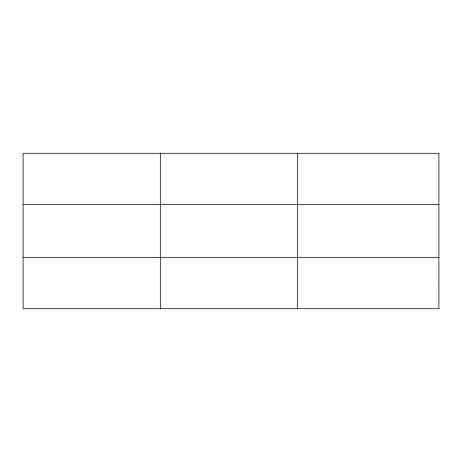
<?xml version="1.0" encoding="UTF-8"?>
<svg xmlns="http://www.w3.org/2000/svg" width="462" height="462" viewBox="0 0 462 462"><rect width="100%" height="100%" fill="white"/><g stroke="black" fill="none" stroke-linecap="round" stroke-linejoin="round"><path stroke-width="0.69" d="M160.314 308.714L160.314 153.286M297.528 308.714L297.528 153.286M23.1 204.579L438.9 204.579M23.1 257.421L438.9 257.421M438.9 283.067L438.9 308.714L23.1 308.714L23.1 153.286L438.9 153.286L438.9 283.067"/></g></svg>
